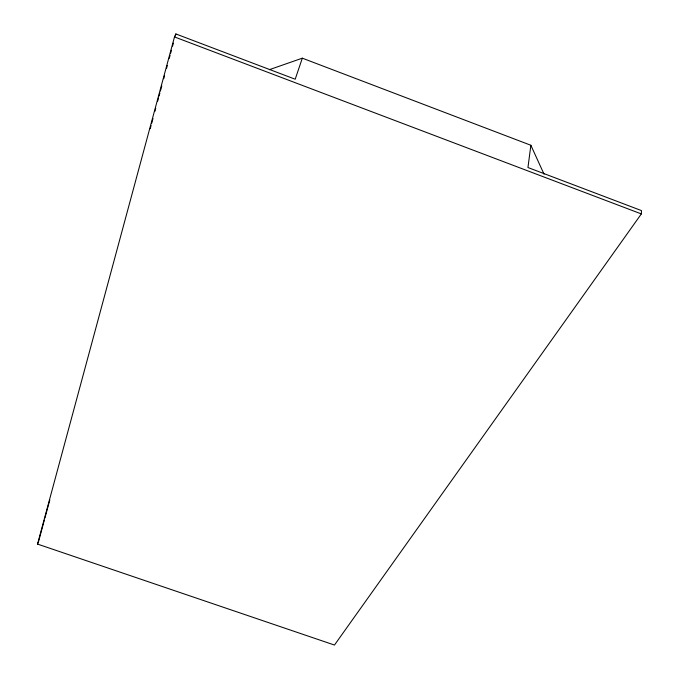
<?xml version="1.0" encoding="UTF-8"?>
<svg xmlns="http://www.w3.org/2000/svg" width="679" height="679" viewBox="0 0 679 679"><rect width="100%" height="100%" fill="white"/><g stroke="black" fill="none" stroke-linecap="round" stroke-linejoin="round"><path stroke-width="1.02" d="M302.325 58.173L295.195 79.222L175.853 33.95L174.486 36.929L37.523 544.074L334.467 645.05L641.341 213.919L641.477 210.592L527.956 167.526L530.868 145.264L302.325 58.173L269.334 69.682M38.601 541.392L44.339 520.156M44.89 518.136L49.813 499.939M150.237 128.637L151.069 125.581M151.621 123.544L152.996 118.452M154.922 111.331L155.746 108.275M157.672 101.146L158.504 98.09M159.056 96.053L159.879 93.006M160.431 90.969L161.806 85.877M163.732 78.747L164.564 75.692M166.491 68.571L167.314 65.515M169.241 58.386L170.073 55.33M170.616 53.293L171.447 50.238M172.551 46.164L173.374 43.116M175.301 35.987L175.853 33.95M37.523 544.074L38.245 542.283M174.486 36.929L641.341 213.919M530.868 145.264L544.04 174.189"/></g></svg>
